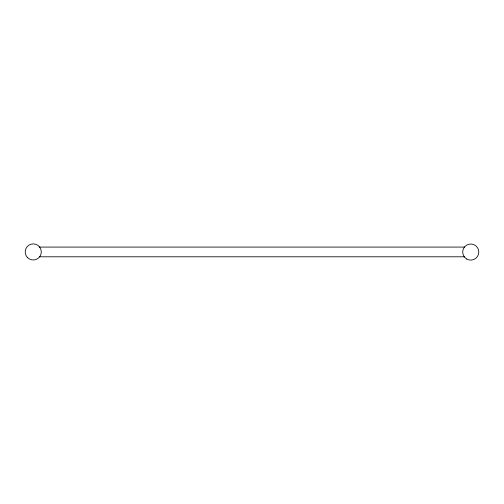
<?xml version="1.0" encoding="UTF-8"?>
<svg xmlns="http://www.w3.org/2000/svg" width="504" height="504" viewBox="0 0 504 504"><rect width="100%" height="100%" fill="white"/><g stroke="black" fill="none" stroke-linecap="round" stroke-linejoin="round"><path stroke-width="0.76" d="M464.701 247.08L39.281 247.08M464.701 256.794L39.281 256.794M466.729 259.031A8.045 8.045 0 0 0 478.8 252.063A8.045 8.045 0 0 0 466.729 245.095A8.045 8.045 0 0 0 466.729 259.031M27.556 257.626A8.045 8.045 0 0 0 41.019 254.016A8.045 8.045 0 0 0 31.166 244.163A8.045 8.045 0 0 0 27.556 257.626"/></g></svg>
